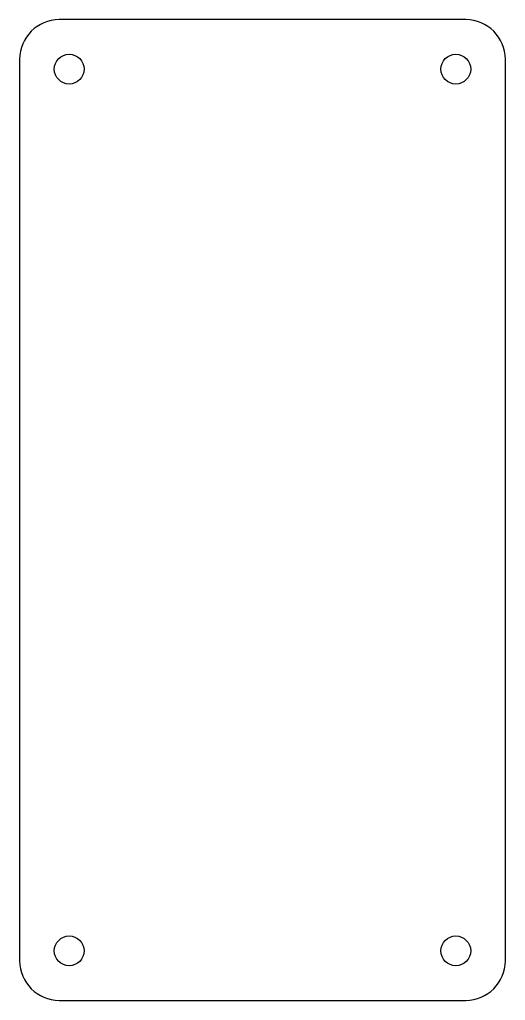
# Model space of a CAD drawing. Header units: millimetres. Extents: x 0 to 49, y 0 to 99.
import ezdxf

# ---------------------------------------------------------------- set-up
doc = ezdxf.new("R2010")
doc.units = ezdxf.units.MM
doc.header["$MEASUREMENT"] = 0
doc.layers.add('Unten', color=5, linetype='Continuous', true_color=0x0000ff)

msp = doc.modelspace()

# ---------------------------------------------------------------- linework, layer by layer
at = {"layer": 'Unten'}
for p, q in [((45, 99), (4, 99)), ((0, 95), (0, 4)), ((49, 4), (49, 95)), ((4, 0), (45, 0))]:
    msp.add_line(p, q, dxfattribs=at)
for centre in [(5, 94), (44, 94), (5, 5), (44, 5)]:
    msp.add_circle(centre, 1.5, dxfattribs=at)
for centre, start, end in [((4, 95), 90, 180), ((45, 95), 0, 90), ((4, 4), 180, 270), ((45, 4), 270, 0)]:
    msp.add_arc(centre, 4, start, end, dxfattribs=at)

doc.saveas('drawing.dxf')
